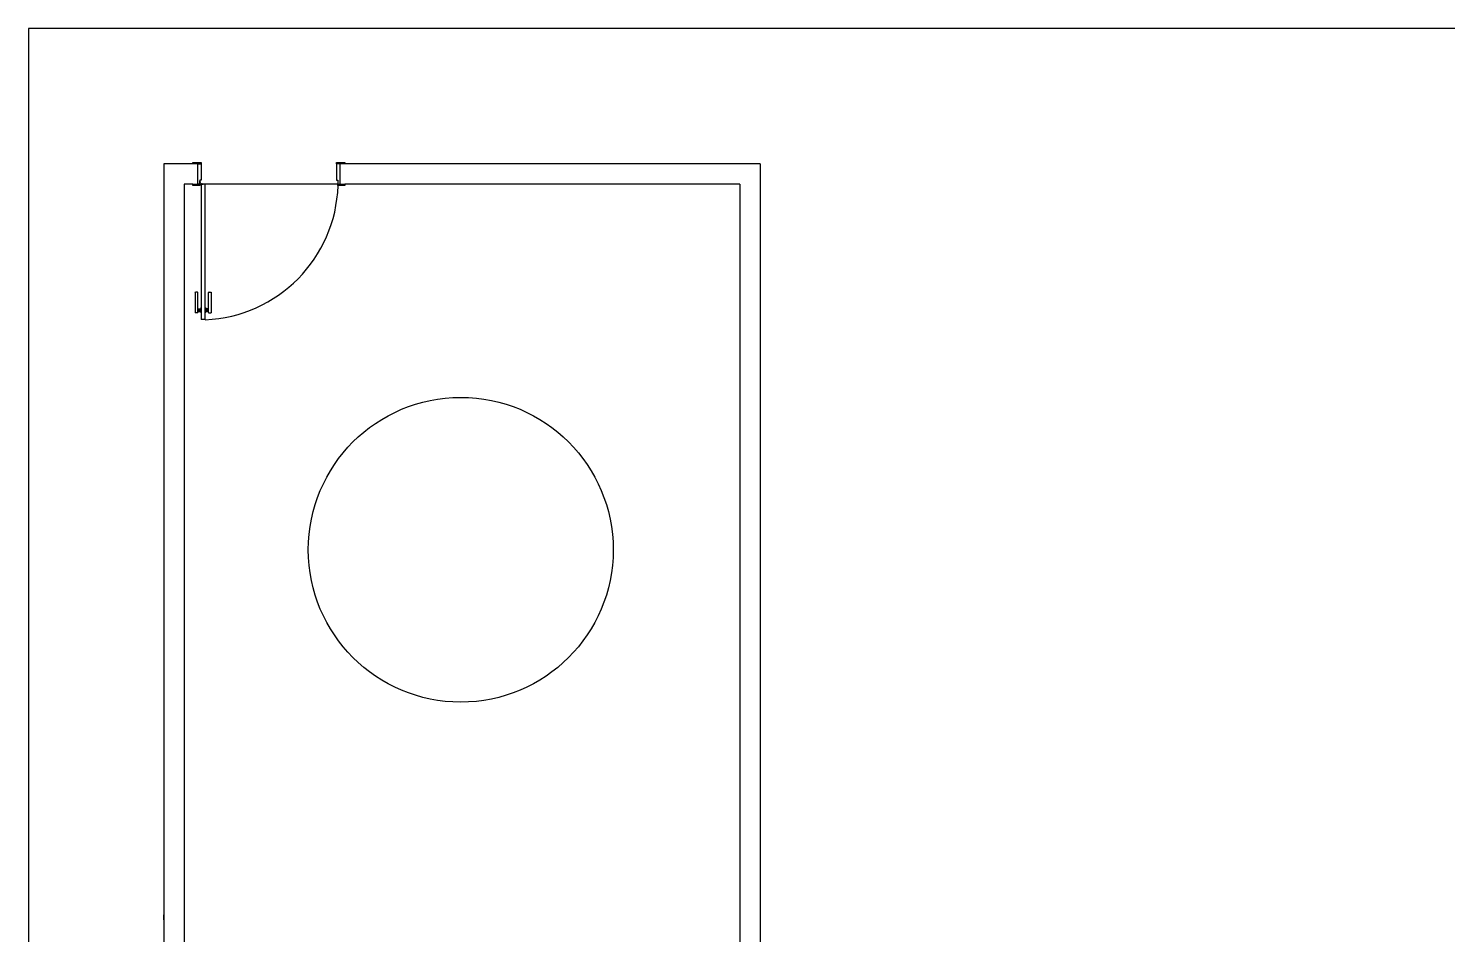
# Model space of a CAD drawing. Header units: millimetres. Extents: x -182 to 42, y -1396 to 15.
# Drawn here: x -181 to -160.05, y -61.58 to -48.2 of the extents above; entities that cross this region are included whole.
import ezdxf

# ---------------------------------------------------------------- set-up
doc = ezdxf.new("R2010")
doc.units = ezdxf.units.MM
doc.header["$LTSCALE"] = 10
doc.header["$MEASUREMENT"] = 0
doc.layers.add('Arquitetura', color=8, linetype='Continuous')

msp = doc.modelspace()

# ---------------------------------------------------------------- linework, layer by layer
at = {"layer": 'Arquitetura', "linetype": 'Continuous'}
msp.add_line((-87.415, -48.203), (-181, -48.203), dxfattribs=at)
at = {"layer": 'Arquitetura'}
for p, q in [((-181, -48.203), (-181, -82.997)), ((-179.002, -50.203), (-179.002, -69.399)), ((-178.572, -50.203), (-179.002, -50.203)), ((-170.202, -50.203), (-176.331, -50.203)), ((-170.202, -50.203), (-170.202, -61.801)), ((-178.468, -50.471), (-178.468, -50.477)), ((-178.702, -50.503), (-178.702, -61.801)), ((-178.572, -50.503), (-178.702, -50.503)), ((-178.438, -50.501), (-178.444, -50.501)), ((-176.431, -50.503), (-178.39, -50.503)), ((-170.502, -50.503), (-176.331, -50.503)), ((-170.502, -50.503), (-170.502, -61.801)), ((-170.202, -50.503), (-170.202, -61.801)), ((-179.002, -61.361), (-179.002, -61.289))]:
    msp.add_line(p, q, dxfattribs=at)
at = {"layer": 'Arquitetura', "color": 2}
for p, q in [((-178.452, -50.503), (-178.452, -52.502)), ((-178.39, -50.503), (-178.452, -50.503)), ((-178.39, -52.502), (-178.39, -50.503)), ((-178.39, -52.502), (-178.452, -52.502))]:
    msp.add_line(p, q, dxfattribs=at)
at = {"layer": 'Arquitetura', "color": 3, "linetype": 'Continuous'}
for p, q in [((-178.54, -52.102), (-178.54, -52.404)), ((-178.508, -52.096), (-178.536, -52.096)), ((-178.5, -52.404), (-178.5, -52.102)), ((-178.342, -52.404), (-178.342, -52.102)), ((-178.334, -52.096), (-178.306, -52.096)), ((-178.302, -52.102), (-178.302, -52.404)), ((-178.454, -52.322), (-178.454, -52.402)), ((-178.388, -52.322), (-178.388, -52.402))]:
    msp.add_line(p, q, dxfattribs=at)
at = {"layer": 'Arquitetura', "color": 3}
for p, q in [((-178.5, -52.342), (-178.454, -52.342)), ((-178.5, -52.362), (-178.454, -52.362)), ((-178.454, -52.322), (-178.452, -52.322)), ((-178.388, -52.322), (-178.39, -52.322)), ((-178.342, -52.342), (-178.388, -52.342)), ((-178.342, -52.362), (-178.388, -52.362)), ((-178.5, -52.404), (-178.54, -52.404)), ((-178.5, -52.382), (-178.454, -52.382)), ((-178.454, -52.402), (-178.452, -52.402)), ((-178.388, -52.402), (-178.39, -52.402)), ((-178.342, -52.382), (-178.388, -52.382)), ((-178.342, -52.404), (-178.302, -52.404))]:
    msp.add_line(p, q, dxfattribs=at)
for points in [[(-178.452, -50.203), (-178.5, -50.203), (-178.572, -50.203), (-178.572, -50.183), (-178.452, -50.183), (-178.452, -50.203)], [(-176.331, -50.203), (-176.451, -50.203), (-176.451, -50.183), (-176.331, -50.183), (-176.331, -50.203)], [(-178.472, -50.523), (-178.572, -50.523), (-178.572, -50.503), (-178.472, -50.503), (-178.472, -50.523)], [(-176.331, -50.523), (-176.431, -50.523), (-176.431, -50.503), (-176.331, -50.503), (-176.331, -50.523)]]:
    msp.add_lwpolyline(points, close=True, dxfattribs=at)
at = {"layer": 'Arquitetura', "color": 2}
for points in [[(-178.452, -50.443), (-178.472, -50.443), (-178.472, -50.503), (-178.5, -50.503), (-178.5, -50.203), (-178.452, -50.203), (-178.452, -50.443)], [(-176.451, -50.443), (-176.431, -50.443), (-176.431, -50.503), (-176.401, -50.503), (-176.401, -50.203), (-176.451, -50.203), (-176.451, -50.443)]]:
    msp.add_lwpolyline(points, close=True, dxfattribs=at)
at = {"layer": 'Arquitetura', "color": 1}
for points in [[(-178.47, -50.495), (-178.472, -50.499), (-178.472, -50.499), (-178.472, -50.493), (-178.472, -50.453), (-178.47, -50.453), (-178.47, -50.495)], [(-178.462, -50.501), (-178.466, -50.503), (-178.466, -50.503), (-178.46, -50.503), (-178.42, -50.503), (-178.42, -50.501), (-178.462, -50.501)]]:
    msp.add_lwpolyline(points, dxfattribs=at)
at = {"layer": 'Arquitetura'}
for points in [[(-178.466, -50.469), (-178.468, -50.471), (-178.47, -50.471)], [(-178.466, -50.479), (-178.468, -50.477), (-178.47, -50.477)], [(-178.466, -50.473), (-178.466, -50.473), (-178.466, -50.469), (-178.466, -50.469), (-178.466, -50.479), (-178.466, -50.479), (-178.466, -50.475), (-178.466, -50.475)], [(-178.44, -50.499), (-178.44, -50.499), (-178.436, -50.499), (-178.436, -50.499), (-178.446, -50.499), (-178.446, -50.499), (-178.442, -50.499), (-178.442, -50.499)], [(-178.446, -50.499), (-178.444, -50.501), (-178.444, -50.501)], [(-178.436, -50.499), (-178.438, -50.501), (-178.438, -50.501)]]:
    msp.add_lwpolyline(points, dxfattribs=at)
at = {"layer": 'Arquitetura', "color": 1}
msp.add_circle((-178.466, -50.499), 0.005, dxfattribs=at)
at = {"layer": 'Arquitetura'}
msp.add_circle((-174.619, -55.9), 2.25, dxfattribs=at)
msp.add_arc((-178.476, -50.459), 2.047, 272.412, 358.174, dxfattribs=at)
at = {"layer": 'Arquitetura', "color": 3, "linetype": 'Continuous'}
for centre, start, end in [((-178.536, -52.102), 99.4623, 180), ((-178.508, -52.102), 0, 99.4623), ((-178.334, -52.102), 80.5377, 180), ((-178.306, -52.102), 0, 80.5377)]:
    msp.add_arc(centre, 0.006, start, end, dxfattribs=at)

doc.saveas('drawing.dxf')
